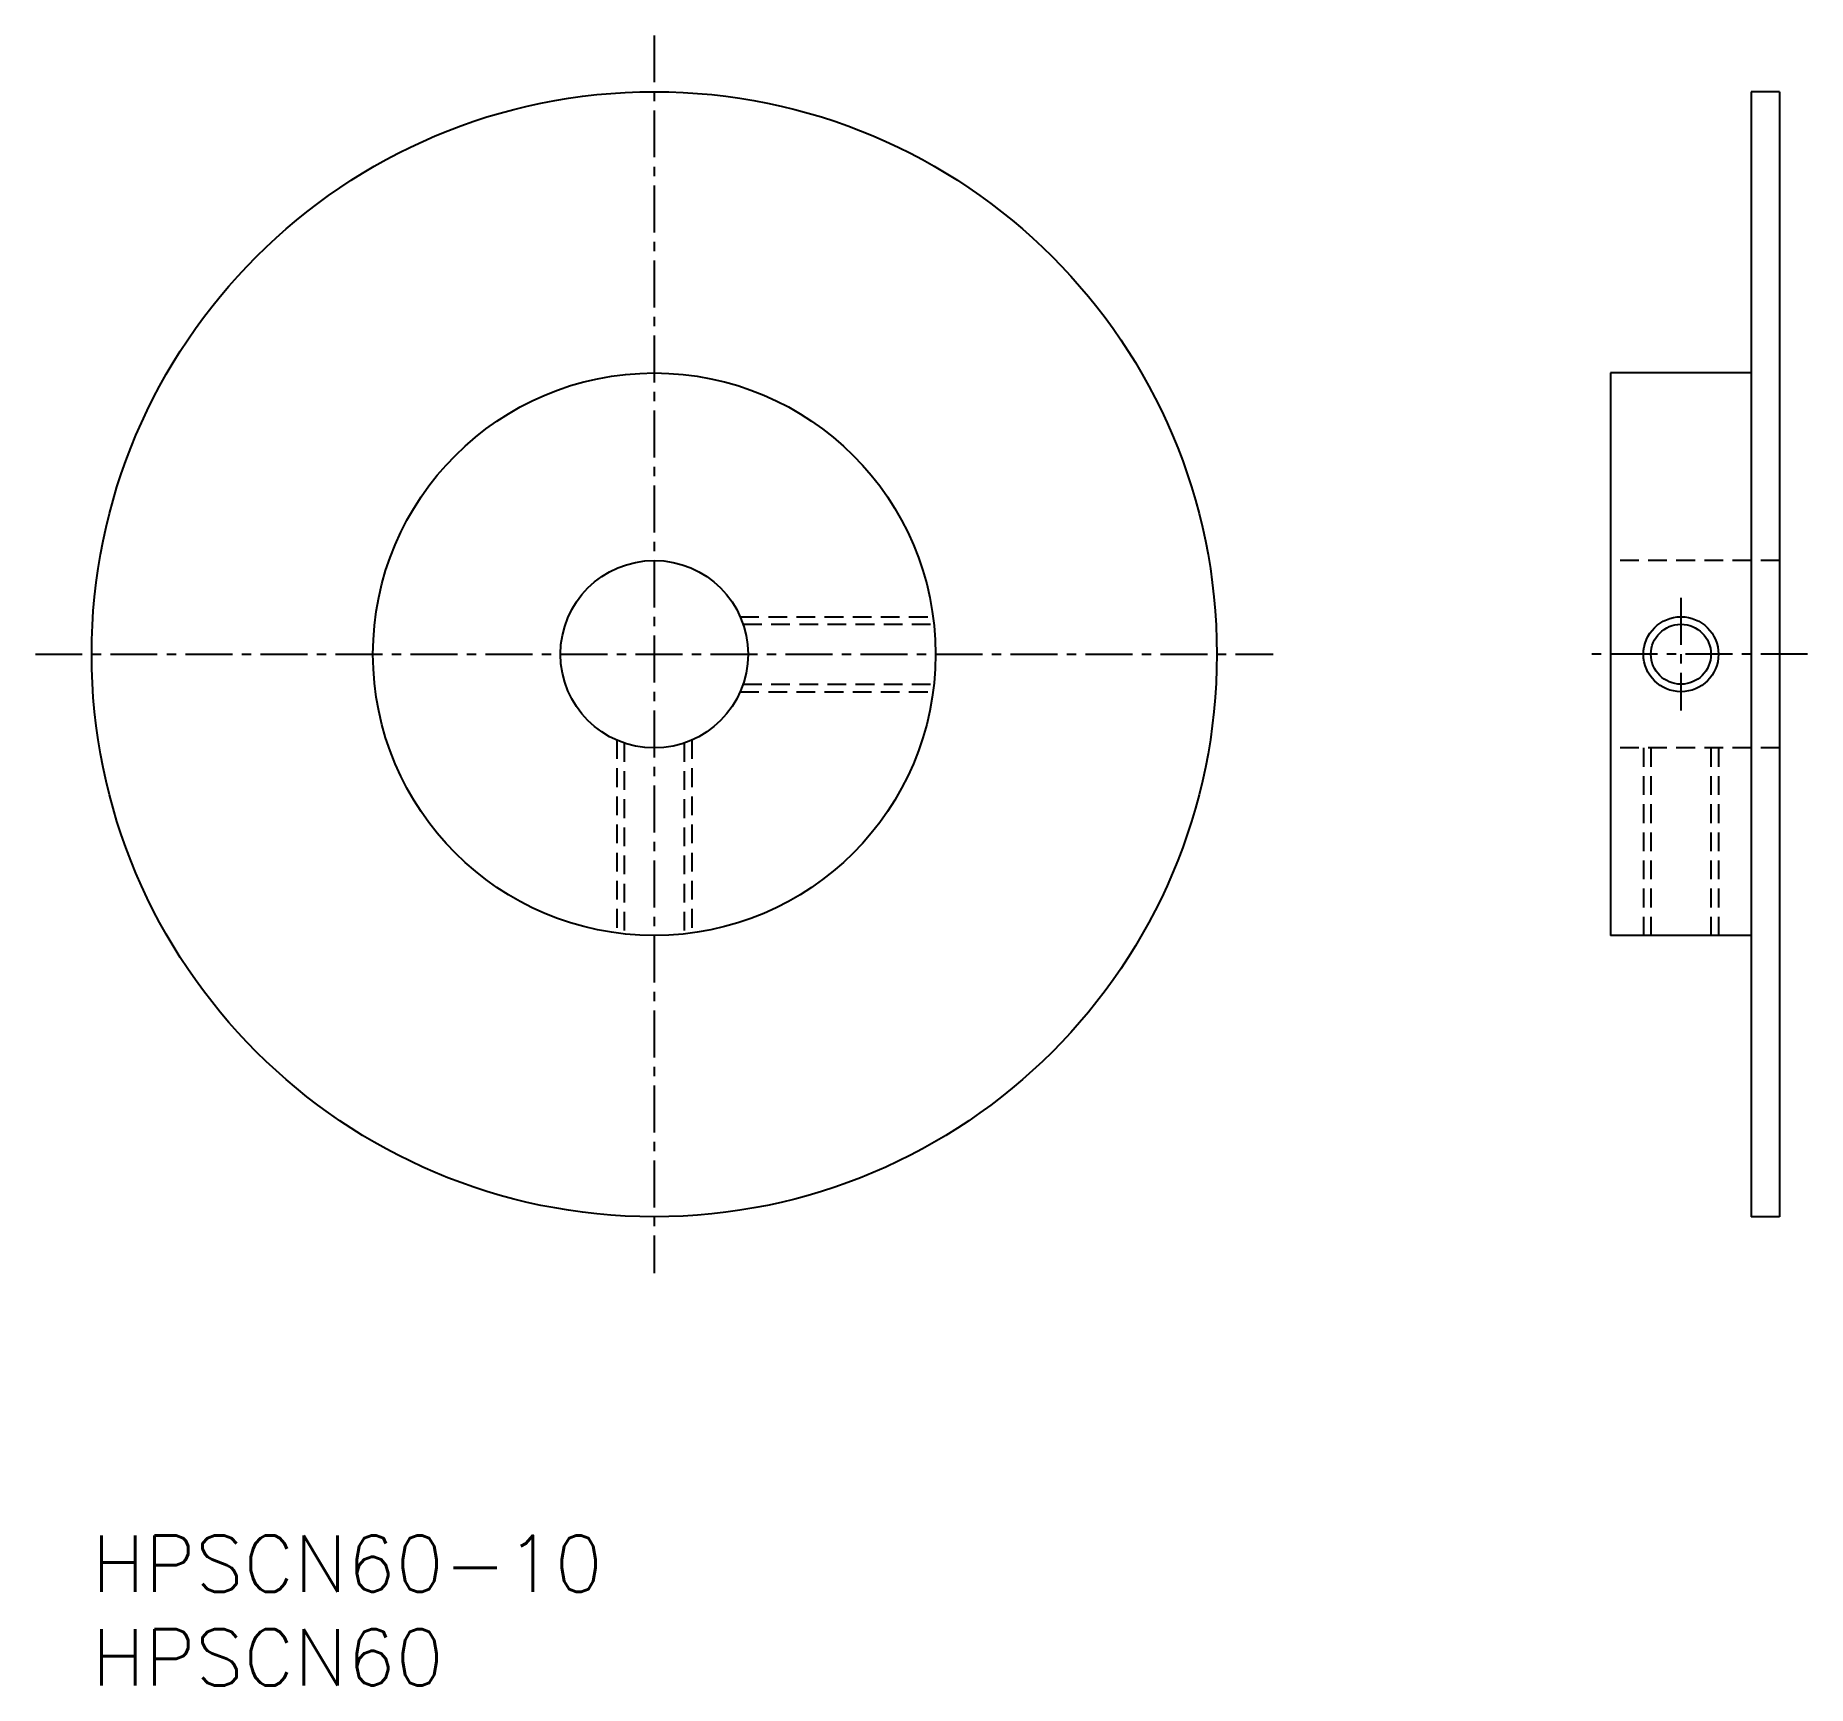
# Model space of a CAD drawing. Extents: x 109.8 to 204.3, y -194.6 to -106.6.
import ezdxf

# ---------------------------------------------------------------- set-up
doc = ezdxf.new("R2010")
doc.units = 0
doc.header["$LTSCALE"] = 2
doc.linetypes.add('CENTER', pattern=[2, 1.25, -0.25, 0.25, -0.25])
doc.linetypes.add('DASHED', pattern=[0.75, 0.5, -0.25])
doc.layers.get('0').update_dxf_attribs({"linetype": 'CONTINUOUS'})
doc.layers.add('CENTER', color=1, linetype='CENTER')
doc.styles.get("Standard").update_dxf_attribs({"font": 'txt.shx', "bigfont": 'bigfont.shx'})

msp = doc.modelspace()

# ---------------------------------------------------------------- linework, layer by layer
at = {"color": 7, "linetype": 'CONTINUOUS'}
for p, q in [((202.756, -109.561), (201.256, -109.561)), ((201.256, -109.561), (201.256, -169.561)), ((202.756, -109.561), (202.756, -169.561)), ((201.256, -124.561), (193.756, -124.561)), ((193.756, -124.561), (193.756, -154.561)), ((201.256, -154.561), (193.756, -154.561)), ((202.756, -169.561), (201.256, -169.561))]:
    msp.add_line(p, q, dxfattribs=at)
at = {"color": 3, "linetype": 'DASHED'}
for p, q in [((202.756, -134.561), (193.756, -134.561)), ((147.339, -137.561), (157.622, -137.561)), ((147.493, -137.961), (157.671, -137.961)), ((147.339, -141.561), (157.622, -141.561)), ((147.493, -141.161), (157.671, -141.161)), ((140.756, -144.143), (140.756, -154.427)), ((141.156, -144.298), (141.156, -154.475)), ((144.356, -144.298), (144.356, -154.475)), ((144.756, -144.143), (144.756, -154.427)), ((202.756, -144.561), (193.756, -144.561)), ((195.506, -144.561), (195.506, -154.561)), ((195.906, -144.561), (195.906, -154.561)), ((199.106, -144.561), (199.106, -154.561)), ((199.506, -144.561), (199.506, -154.561))]:
    msp.add_line(p, q, dxfattribs=at)
at = {"color": 7, "linetype": 'CONTINUOUS'}
for centre, radius in [((142.756, -139.561), 30), ((142.756, -139.561), 15), ((142.756, -139.561), 5), ((197.506, -139.561), 1.6)]:
    msp.add_circle(centre, radius, dxfattribs=at)
at = {"color": 3, "linetype": 'CONTINUOUS'}
msp.add_circle((197.506, -139.561), 2, dxfattribs=at)
at = {"layer": 'CENTER', "color": 1, "linetype": 'CENTER'}
for p, q in [((142.756, -106.561), (142.756, -172.561)), ((197.506, -136.561), (197.506, -142.561)), ((109.756, -139.561), (175.756, -139.561)), ((204.256, -139.561), (192.256, -139.561))]:
    msp.add_line(p, q, dxfattribs=at)

# ---------------------------------------------------------------- texts
at = {"color": 7, "linetype": 'CONTINUOUS'}
for s, p in [('HPSCN60-10', (112.756, -189.561)), ('HPSCN60', (112.756, -194.561))]:
    msp.add_text(s, height=3, dxfattribs=at).set_placement(p)

doc.saveas('drawing.dxf')
